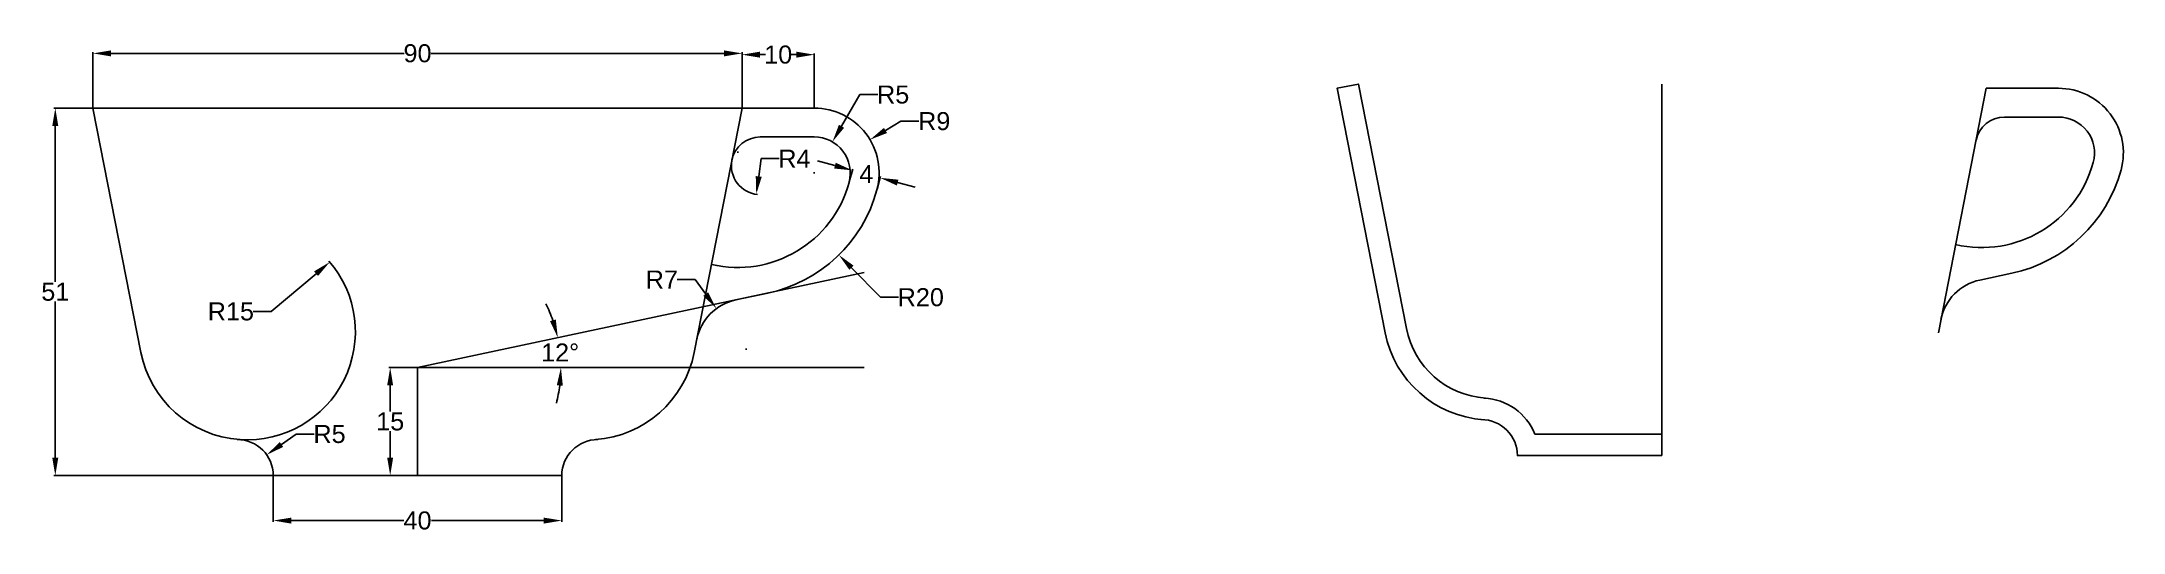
# Model space of a CAD drawing. Header units: millimetres. Extents: x -7 to 282, y -22 to 46.
import ezdxf

# ---------------------------------------------------------------- set-up
doc = ezdxf.new("R2010")
doc.units = ezdxf.units.MM
doc.header["$MEASUREMENT"] = 0
doc.styles.get("Standard").update_dxf_attribs({"font": 'arial.ttf'})
doc.dimstyles.get("Standard").update_dxf_attribs({"dimtxt": 2.5, "dimasz": 2.5, "dimexe": 0.18, "dimexo": 0.0625, "dimgap": 0.09, "dimtad": 0, "dimtih": 1, "dimtoh": 1, "dimdec": 0, "dimzin": 0, "dimdsep": 46, "dimtxsty": 'Standard', "dimcen": 0.09, "dimadec": 0, "dimazin": 0, "dimtfac": 1, "dimtdec": 0, "dimtofl": 0, "dimtmove": 0, "dimatfit": 3, "dimfxl": 1, "dimtolj": 1, "dimtzin": 0, "dimarcsym": 0})

# ---------------------------------------------------------------- blocks, each defined once
blk = doc.blocks.new('*D1')
at = {"color": 0, "lineweight": -2, "transparency": 16777216}
for p, q in [((0.39, 36.96), (-4.95, 36.96)), ((-4.77, 34.46), (-4.77, 12.83)), ((-4.77, -11.54), (-4.77, 10.1)), ((25.39, -14.04), (-4.95, -14.04))]:
    blk.add_line(p, q, dxfattribs=at)
at = {"color": 0, "transparency": 16777216}
for points in [[(-5.19, 34.46), (-4.35, 34.46), (-4.77, 36.96)], [(-5.19, -11.54), (-4.35, -11.54), (-4.77, -14.04)]]:
    blk.add_solid(points, dxfattribs=at)
at = {"layer": 'Defpoints', "color": 0, "transparency": 16777216}
for p in [(-4.77, 36.96), (0.45, 36.96), (25.45, -14.04)]:
    blk.add_point(p, dxfattribs=at)
at = {"color": 0, "transparency": 16777216, "insert": (-4.77, 11.46), "char_height": 2.5, "attachment_point": 5}
blk.add_mtext('\\A1;51', dxfattribs=at)
blk = doc.blocks.new('*D2')
at = {"color": 0, "lineweight": -2, "transparency": 16777216}
for p, q in [((0.45, 37.02), (0.45, 44.74)), ((2.95, 44.56), (43.58, 44.56)), ((87.95, 44.56), (47.33, 44.56)), ((90.45, 37.02), (90.45, 44.74))]:
    blk.add_line(p, q, dxfattribs=at)
at = {"color": 0, "transparency": 16777216}
for points in [[(2.95, 44.97), (2.95, 44.14), (0.45, 44.56)], [(87.95, 44.97), (87.95, 44.14), (90.45, 44.56)]]:
    blk.add_solid(points, dxfattribs=at)
at = {"layer": 'Defpoints', "color": 0, "transparency": 16777216}
for p in [(90.45, 44.56), (0.45, 36.96), (90.45, 36.96)]:
    blk.add_point(p, dxfattribs=at)
at = {"color": 0, "transparency": 16777216, "insert": (45.45, 44.56), "char_height": 2.5, "attachment_point": 5}
blk.add_mtext('\\A1;90', dxfattribs=at)
blk = doc.blocks.new('*D3')
at = {"color": 0, "lineweight": -2, "transparency": 16777216}
for p, q in [((25.45, -14.1), (25.45, -20.47)), ((65.45, -14.1), (65.45, -20.47)), ((27.95, -20.29), (43.53, -20.29)), ((62.95, -20.29), (47.38, -20.29))]:
    blk.add_line(p, q, dxfattribs=at)
at = {"color": 0, "transparency": 16777216}
for points in [[(27.95, -19.88), (27.95, -20.71), (25.45, -20.29)], [(62.95, -19.88), (62.95, -20.71), (65.45, -20.29)]]:
    blk.add_solid(points, dxfattribs=at)
at = {"layer": 'Defpoints', "color": 0, "transparency": 16777216}
for p in [(25.45, -14.04), (65.45, -14.04), (25.45, -20.29)]:
    blk.add_point(p, dxfattribs=at)
at = {"color": 0, "transparency": 16777216, "insert": (45.45, -20.29), "char_height": 2.5, "attachment_point": 5}
blk.add_mtext('\\A1;40', dxfattribs=at)
blk = doc.blocks.new('*D4')
at = {"color": 0, "lineweight": -2, "transparency": 16777216}
for p, q in [((28.64, -8.29), (26.59, -9.73)), ((31.14, -8.29), (28.64, -8.29)), ((20.36, -14.04), (20.54, -14.04)), ((20.45, -14.13), (20.45, -13.95))]:
    blk.add_line(p, q, dxfattribs=at)
at = {"color": 0, "transparency": 16777216}
blk.add_solid([(26.35, -9.39), (26.83, -10.07), (24.55, -11.16)], dxfattribs=at)
at = {"layer": 'Defpoints', "color": 0, "transparency": 16777216}
for p in [(24.55, -11.16), (20.45, -14.04)]:
    blk.add_point(p, dxfattribs=at)
at = {"color": 0, "transparency": 16777216, "insert": (33.25, -8.29), "char_height": 2.5, "attachment_point": 5}
blk.add_mtext('\\A1;R5', dxfattribs=at)
blk = doc.blocks.new('*D5')
at = {"color": 0, "lineweight": -2, "transparency": 16777216}
for p, q in [((25.16, 8.73), (31.38, 13.98)), ((22.66, 8.73), (25.16, 8.73))]:
    blk.add_line(p, q, dxfattribs=at)
blk.add_arc((21.83, 5.92), 15, 266.3014, 40.8808, dxfattribs=at)
at = {"color": 0, "transparency": 16777216}
blk.add_solid([(31.11, 14.3), (31.65, 13.66), (33.29, 15.6)], dxfattribs=at)
at = {"layer": 'Defpoints', "color": 0, "transparency": 16777216}
for p in [(33.29, 15.6), (21.83, 5.92)]:
    blk.add_point(p, dxfattribs=at)
at = {"color": 0, "transparency": 16777216, "insert": (19.57, 8.73), "char_height": 2.5, "attachment_point": 5}
blk.add_mtext('\\A1;R15', dxfattribs=at)
blk = doc.blocks.new('*D6')
at = {"color": 0, "lineweight": -2, "transparency": 16777216}
for p, q in [((45.39, 0.96), (41.48, 0.96)), ((41.66, -1.54), (41.66, -5.17)), ((41.66, -11.54), (41.66, -7.9)), ((45.39, -14.04), (41.48, -14.04))]:
    blk.add_line(p, q, dxfattribs=at)
at = {"color": 0, "transparency": 16777216}
for points in [[(41.24, -1.54), (42.07, -1.54), (41.66, 0.96)], [(41.24, -11.54), (42.07, -11.54), (41.66, -14.04)]]:
    blk.add_solid(points, dxfattribs=at)
at = {"layer": 'Defpoints', "color": 0, "transparency": 16777216}
for p in [(45.45, 0.96), (41.66, -14.04), (45.45, -14.04)]:
    blk.add_point(p, dxfattribs=at)
at = {"color": 0, "transparency": 16777216, "insert": (41.66, -6.54), "char_height": 2.5, "attachment_point": 5}
blk.add_mtext('\\A1;15', dxfattribs=at)
blk = doc.blocks.new('*D7')
at = {"color": 0, "lineweight": -2, "transparency": 16777216}
for start, end in [(19.2118, 26.4236), (345.5764, 352.7882)]:
    blk.add_arc((45.45, 0.96), 19.87, start, end, dxfattribs=at)
at = {"color": 0, "transparency": 16777216}
for points in [[(64.62, 7.61), (63.82, 7.39), (64.9, 5.09)], [(64.76, -1.51), (65.59, -1.56), (65.33, 0.96)]]:
    blk.add_solid(points, dxfattribs=at)
at = {"layer": 'Defpoints', "color": 0, "transparency": 16777216}
for p in [(107.35, 14.12), (45.45, 0.96), (45.45, 0.96), (65.28, 2.35), (107.35, 0.96)]:
    blk.add_point(p, dxfattribs=at)
at = {"color": 0, "transparency": 16777216, "insert": (65.22, 3.04), "char_height": 2.5, "attachment_point": 5}
blk.add_mtext('\\A1;12°', dxfattribs=at)
blk = doc.blocks.new('*D8')
at = {"color": 0, "lineweight": -2, "transparency": 16777216}
for p, q in [((81.43, 13.17), (83.93, 13.17)), ((83.93, 13.17), (85.41, 11.15)), ((90.94, 3.49), (91.12, 3.49)), ((91.03, 3.4), (91.03, 3.58))]:
    blk.add_line(p, q, dxfattribs=at)
at = {"color": 0, "transparency": 16777216}
blk.add_solid([(85.74, 11.4), (85.07, 10.91), (86.88, 9.14)], dxfattribs=at)
at = {"layer": 'Defpoints', "color": 0, "transparency": 16777216}
for p in [(86.88, 9.14), (91.03, 3.49)]:
    blk.add_point(p, dxfattribs=at)
at = {"color": 0, "transparency": 16777216, "insert": (79.32, 13.17), "char_height": 2.5, "attachment_point": 5}
blk.add_mtext('\\A1;R7', dxfattribs=at)
blk = doc.blocks.new('*D9')
at = {"color": 0, "lineweight": -2, "transparency": 16777216}
for p, q in [((89.75, 30.84), (89.93, 30.84)), ((89.84, 30.75), (89.84, 30.93)), ((109.65, 10.7), (105.62, 14.8)), ((112.15, 10.7), (109.65, 10.7))]:
    blk.add_line(p, q, dxfattribs=at)
at = {"color": 0, "transparency": 16777216}
blk.add_solid([(105.91, 15.09), (105.32, 14.51), (103.86, 16.58)], dxfattribs=at)
at = {"layer": 'Defpoints', "color": 0, "transparency": 16777216}
for p in [(89.84, 30.84), (103.86, 16.58)]:
    blk.add_point(p, dxfattribs=at)
at = {"color": 0, "transparency": 16777216, "insert": (115.22, 10.7), "char_height": 2.5, "attachment_point": 5}
blk.add_mtext('\\A1;R20', dxfattribs=at)
blk = doc.blocks.new('*D10')
at = {"color": 0, "lineweight": -2, "transparency": 16777216}
for p, q in [((112.47, 35.14), (110.33, 33.86)), ((114.97, 35.14), (112.47, 35.14)), ((100.36, 27.96), (100.54, 27.96)), ((100.45, 27.87), (100.45, 28.05))]:
    blk.add_line(p, q, dxfattribs=at)
at = {"color": 0, "transparency": 16777216}
blk.add_solid([(110.11, 34.22), (110.54, 33.5), (108.18, 32.58)], dxfattribs=at)
at = {"layer": 'Defpoints', "color": 0, "transparency": 16777216}
for p in [(108.18, 32.58), (100.45, 27.96)]:
    blk.add_point(p, dxfattribs=at)
at = {"color": 0, "transparency": 16777216, "insert": (117.08, 35.14), "char_height": 2.5, "attachment_point": 5}
blk.add_mtext('\\A1;R9', dxfattribs=at)
blk = doc.blocks.new('*D11')
at = {"color": 0, "lineweight": -2, "transparency": 16777216}
for p, q in [((90.45, 37.02), (90.45, 44.56)), ((92.95, 44.38), (93.7, 44.38)), ((97.95, 44.38), (97.21, 44.38)), ((100.45, 37.02), (100.45, 44.56))]:
    blk.add_line(p, q, dxfattribs=at)
at = {"color": 0, "transparency": 16777216}
for points in [[(92.95, 44.8), (92.95, 43.96), (90.45, 44.38)], [(97.95, 44.8), (97.95, 43.96), (100.45, 44.38)]]:
    blk.add_solid(points, dxfattribs=at)
at = {"layer": 'Defpoints', "color": 0, "transparency": 16777216}
for p in [(100.45, 44.38), (90.45, 36.96), (100.45, 36.96)]:
    blk.add_point(p, dxfattribs=at)
at = {"color": 0, "transparency": 16777216, "insert": (95.45, 44.38), "char_height": 2.5, "attachment_point": 5}
blk.add_mtext('\\A1;10', dxfattribs=at)
blk = doc.blocks.new('*D12')
at = {"color": 0, "lineweight": -2, "transparency": 16777216}
for p, q in [((93.1, 29.95), (92.75, 27.48)), ((95.6, 29.95), (93.1, 29.95))]:
    blk.add_line(p, q, dxfattribs=at)
blk.add_arc((92.96, 28.96), 4, 169.8015, 264.5767, dxfattribs=at)
at = {"color": 0, "transparency": 16777216}
blk.add_solid([(92.34, 27.53), (93.17, 27.42), (92.41, 25)], dxfattribs=at)
at = {"layer": 'Defpoints', "color": 0, "transparency": 16777216}
for p in [(92.96, 28.96), (92.41, 25)]:
    blk.add_point(p, dxfattribs=at)
at = {"color": 0, "transparency": 16777216, "insert": (97.7, 29.95), "char_height": 2.5, "attachment_point": 5}
blk.add_mtext('\\A1;R4', dxfattribs=at)
blk = doc.blocks.new('*D13')
at = {"color": 0, "lineweight": -2, "transparency": 16777216}
for p, q in [((103.32, 28.98), (100.91, 29.63)), ((105.3, 26.71), (105.78, 28.5)), ((109.16, 25.67), (109.64, 27.45)), ((112.01, 26.62), (114.42, 25.97))]:
    blk.add_line(p, q, dxfattribs=at)
at = {"color": 0, "transparency": 16777216}
for points in [[(103.43, 29.38), (103.21, 28.58), (105.73, 28.32)], [(112.12, 27.02), (111.9, 26.22), (109.59, 27.28)]]:
    blk.add_solid(points, dxfattribs=at)
at = {"layer": 'Defpoints', "color": 0, "transparency": 16777216}
for p in [(105.28, 26.65), (109.59, 27.28), (109.14, 25.61)]:
    blk.add_point(p, dxfattribs=at)
at = {"color": 0, "transparency": 16777216, "insert": (107.66, 27.8), "char_height": 2.5, "attachment_point": 5}
blk.add_mtext('\\A1;4', dxfattribs=at)
blk = doc.blocks.new('*D14')
at = {"color": 0, "lineweight": -2, "transparency": 16777216}
for p, q in [((106.78, 38.83), (104.23, 34.44)), ((109.28, 38.83), (106.78, 38.83)), ((100.36, 27.96), (100.54, 27.96)), ((100.45, 27.87), (100.45, 28.05))]:
    blk.add_line(p, q, dxfattribs=at)
at = {"color": 0, "transparency": 16777216}
blk.add_solid([(103.87, 34.65), (104.59, 34.23), (102.97, 32.28)], dxfattribs=at)
at = {"layer": 'Defpoints', "color": 0, "transparency": 16777216}
for p in [(102.97, 32.28), (100.45, 27.96)]:
    blk.add_point(p, dxfattribs=at)
at = {"color": 0, "transparency": 16777216, "insert": (111.39, 38.83), "char_height": 2.5, "attachment_point": 5}
blk.add_mtext('\\A1;R5', dxfattribs=at)

msp = doc.modelspace()

# ---------------------------------------------------------------- linework, layer by layer
for p, q in [((217.94, -11.28, -73.38), (217.94, 40.3, -73.38)), ((256.29, 5.79, -73.38), (262.94, 39.72, -73.38)), ((262.94, 39.72, -73.38), (272.94, 39.72, -73.38)), ((0.45, 36.96, -73.38), (90.45, 36.96, -73.38)), ((7.11, 3.03, -73.38), (0.45, 36.96, -73.38)), ((83.8, 3.03, -73.38), (90.45, 36.96, -73.38)), ((90.45, 36.96, -73.38), (100.45, 36.96, -73.38)), ((272.94, 35.72, -73.38), (265.45, 35.72, -73.38)), ((100.45, 32.96, -73.38), (92.96, 32.96, -73.38)), ((45.45, 0.96, -73.38), (107.35, 14.12, -73.38)), ((262.06, 13.1, -73.38), (266.48, 14.04, -73.38)), ((89.57, 10.34, -73.38), (94, 11.28, -73.38)), ((45.45, -14.04, -73.38), (45.45, 0.96, -73.38)), ((45.45, 0.96, -73.38), (107.35, 0.96, -73.38)), ((20.45, -9.02, -73.38), (20.45, -9.04, -73.38)), ((70.45, -9.02, -73.38), (70.45, -9.04, -73.38)), ((65.45, -14.04, -73.38), (25.45, -14.04, -73.38)), ((45.45, -14.04, -73.38), (65.45, -14.04, -73.38))]:
    msp.add_line(p, q)
at = {"elevation": -73.38}
for points in [[(193.28, -6.29, -0.339303), (179.59, 5.79), (172.94, 39.72), (175.88, 40.3), (182.54, 6.37, 0.339303), (193.49, -3.29)], [(217.94, -8.28), (200.36, -8.28, 0.292396), (193.33, -3.29, 0.292396)], [(217.94, -11.28), (197.94, -11.28, 0.414214), (192.94, -6.28), (192.94, -6.26)]]:
    msp.add_lwpolyline(points, format="xyb", dxfattribs=at)
for centre, radius, start, end in [((272.94, 30.72, -73.38), 9, 344.8171, 90), ((100.45, 27.96, -73.38), 9, 344.8171, 90), ((265.45, 31.72, -73.38), 4, 90, 168.9063), ((272.94, 30.72, -73.38), 5, 344.8171, 90), ((92.96, 28.96, -73.38), 4, 90, 168.9063), ((100.45, 27.96, -73.38), 5, 344.8171, 90), ((262.32, 33.61, -73.38), 16, 256.8544, 344.8171), ((89.84, 30.84, -73.38), 16, 256.8544, 344.8171), ((262.32, 33.61, -73.38), 20, 282, 344.8171), ((89.84, 30.84, -73.38), 20, 282, 344.8171), ((263.51, 6.25, -73.38), 7, 102, 168.9063), ((91.03, 3.49, -73.38), 7, 102, 168.9063), ((21.83, 5.92, -73.38), 15, 191.0937, 266.0626), ((69.08, 5.92, -73.38), 15, 273.9374, 348.9063), ((20.45, -14.04, -73.38), 5, 0, 90), ((70.45, -14.04, -73.38), 5, 90, 180)]:
    msp.add_arc(centre, radius, start, end)

# ---------------------------------------------------------------- dimensions: what is measured, and where the dimension line sits
for base, p1, p2, picture, middle in [((90.45, 44.56, -73.38), (0.45, 36.96, -73.38), (90.45, 36.96, -73.38), '*D2', (45.45, 44.56, -73.38)), ((100.45, 44.38, -73.38), (90.45, 36.96, -73.38), (100.45, 36.96, -73.38), '*D11', (95.45, 44.38, -73.38)), ((25.45, -20.29, -73.38), (65.45, -14.04, -73.38), (25.45, -14.04, -73.38), '*D3', (45.45, -20.29, -73.38))]:
    dim = msp.add_linear_dim(base=base, p1=p1, p2=p2, dimstyle='Standard')
    dim.commit()
    dim.dimension.update_dxf_attribs({"geometry": picture, "text_midpoint": middle})
for center, mpoint, picture, middle in [((100.45, 27.96, -73.38), (102.97, 32.28, -73.38), '*D14', (111.39, 38.83, -73.38)), ((92.96, 28.96, -73.38), (92.41, 25, -73.38), '*D12', (97.7, 29.95, -73.38)), ((89.84, 30.84, -73.38), (103.86, 16.58, -73.38), '*D9', (115.22, 10.7, -73.38)), ((21.83, 5.92, -73.38), (33.29, 15.6, -73.38), '*D5', (19.57, 8.73, -73.38))]:
    dim = msp.add_radius_dim(center=center, mpoint=mpoint, dimstyle='Standard')
    dim.commit()
    dim.dimension.update_dxf_attribs({"geometry": picture, "text_midpoint": middle, "dimtype": 164})
for base, p1, p2, picture, middle in [((-4.77, 36.96, -73.38), (25.45, -14.04, -73.38), (0.45, 36.96, -73.38), '*D1', (-4.77, 11.46, -73.38)), ((41.66, -14.04, -73.38), (45.45, 0.96, -73.38), (45.45, -14.04, -73.38), '*D6', (41.66, -6.54, -73.38))]:
    dim = msp.add_linear_dim(base=base, p1=p1, p2=p2, angle=90, dimstyle='Standard')
    dim.commit()
    dim.dimension.update_dxf_attribs({"geometry": picture, "text_midpoint": middle})
for center, mpoint, picture, middle in [((100.45, 27.96, -73.38), (108.18, 32.58, -73.38), '*D10', (117.08, 35.14, -73.38)), ((91.03, 3.49, -73.38), (86.88, 9.14, -73.38), '*D8', (79.32, 13.17, -73.38)), ((20.45, -14.04, -73.38), (24.55, -11.16, -73.38), '*D4', (33.25, -8.29, -73.38))]:
    dim = msp.add_radius_dim(center=center, mpoint=mpoint, dimstyle='Standard')
    dim.commit()
    dim.dimension.update_dxf_attribs({"geometry": picture, "text_midpoint": middle})
dim = msp.add_aligned_dim(p1=(105.28, 26.65, -73.38), p2=(109.14, 25.61, -73.38), distance=1.73, dimstyle='Standard')
dim.commit()
dim.dimension.update_dxf_attribs({"geometry": '*D13', "text_midpoint": (107.66, 27.8, -73.38)})
dim = msp.add_angular_dim_2l(base=(65.28, 2.35), line1=((45.45, 0.96, -73.38), (107.35, 0.96, -73.38)), line2=((45.45, 0.96, -73.38), (107.35, 14.12, -73.38)), dimstyle='Standard')
dim.commit()
dim.dimension.update_dxf_attribs({"geometry": '*D7', "text_midpoint": (65.22, 3.04, -73.38)})

doc.saveas('drawing.dxf')
